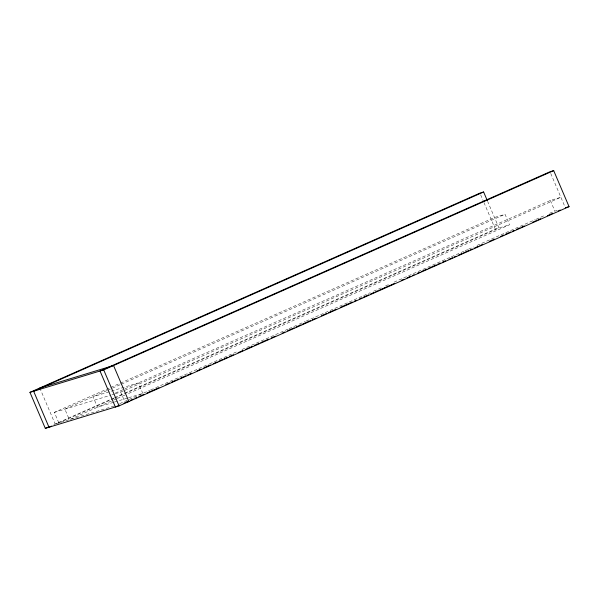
<?xml version="1.0" encoding="UTF-8"?>
<svg xmlns="http://www.w3.org/2000/svg" width="599" height="599" viewBox="0 0 599 599"><rect width="100%" height="100%" fill="white"/><g stroke="black" fill="none" stroke-linecap="round" stroke-linejoin="round"><path stroke-width="0.45" stroke-dasharray="3 2.25" d="M58.837 422.887L54.359 412.382L109.909 387.785M110.77 387.403L494.504 217.489L505.039 214.277L509.517 224.782L127.49 393.94M106.772 390.63L64.894 409.169L69.379 419.674M107.633 390.249L120.451 384.573M121.305 384.191L505.039 214.277M115.315 393.101L550.346 200.478L560.881 197.266L124.158 390.638M115.472 393.76L123.304 391.02M53.865 424.579L113.75 398.058M114.604 397.684L124.015 393.513M124.869 393.139L495.298 229.118L509.517 224.782M58.41 423.074L114.394 398.283M114.866 398.073L498.982 227.994L487.646 201.414M70.225 419.293L112.964 400.372M113.817 399.997L116.386 398.859M117.239 398.477L126.636 394.314M119.8 403.599L128.358 399.81M129.174 399.451L142.884 393.378M143.745 392.996L149.728 390.353M150.581 389.971L154.849 388.077M155.71 387.703L208.692 364.237M209.553 363.863L237.751 351.373M242.026 349.479L288.179 329.046M289.032 328.671L298.429 324.508M299.29 324.126L305.273 321.476M306.126 321.101L370.219 292.716M373.641 291.204L382.184 287.423M385.606 285.903L389.882 284.016M394.149 282.122L450.56 257.143M451.414 256.769L464.232 251.093M465.086 250.711L467.654 249.573M468.508 249.199L473.637 246.93M477.051 245.41L535.169 219.683M536.023 219.301L545.427 215.138M549.695 213.251L557.459 210.174M54.359 412.382L110.201 395.362M111.961 394.831L114.596 394.03M113.488 402.348L97.502 407.223L93.025 396.718L138.324 382.911L142.809 393.416M114.379 402.079L127.707 398.013M128.59 397.743L141.918 393.685M56.044 423.733L114.686 405.867M550.736 173.47L565.014 206.962M550.346 200.478L554.824 210.975M480.668 194.825L483.595 201.683M483.962 202.537L495.298 229.118M120.743 392.15L124.532 401.038M39.796 388.002L55.153 424.01"/><path stroke-width="0.9" d="M119.65 405.119L115.375 407.013L100.018 371.006L550.002 171.756L553.693 170.633L569.05 206.64L119.066 405.89L45.307 428.367L29.95 392.36L479.934 193.11L483.625 191.987L487.279 200.56M483.625 191.987L33.641 391.237L48.998 427.244L51.566 426.106M29.95 392.36L103.702 369.882L553.693 170.633M45.307 428.367L48.729 426.847M123.933 403.224L127.782 401.517M130.777 400.199L133.345 399.061M135.052 398.305L136.767 397.541M138.893 396.598L144.022 394.329M147.032 392.996L149.593 391.866M150.005 391.679L154.729 389.59M155.134 389.41L159.005 387.695M165.848 384.663L169.659 382.978M171.374 382.222L175.26 380.5M176.975 379.744L178.682 378.98M180.771 378.059L185.9 375.79M187.607 375.034L191.515 373.304M197.011 370.871L200.927 369.134M203.847 367.838L206.408 366.708M206.917 366.483L210.339 364.971M213.251 363.675L217.182 361.938M218.89 361.182L222.648 359.512M224.026 358.906L227.777 357.244M229.484 356.487L233.43 354.743M238.035 352.706L242.842 350.572M245.725 349.299L248.286 348.161M248.832 347.922L252.254 346.409M254.268 345.511L259.097 343.377M260.812 342.621L264.526 340.973M265.087 340.726L268.509 339.206M271.362 337.948L275.353 336.181M282.196 333.149L284.765 332.011M287.602 330.753L290.163 329.622M290.755 329.36L294.176 327.848M296.146 326.972L301.02 324.815M302.727 324.059L306.403 322.427M307.002 322.165L310.424 320.652M312.386 319.784L315.808 318.264M321.551 315.725L326.68 313.449M328.626 312.588L332.041 311.076M332.67 310.799L336.091 309.286M340.367 307.392L342.935 306.254M343.152 306.156L348.281 303.888M348.925 303.603L352.347 302.091M354.264 301.237L355.971 300.481M359.393 298.968L361.953 297.83M363.466 297.164L368.602 294.888M370.504 294.049L373.918 292.537M375.633 291.78L378.194 290.642M379.721 289.968L384.858 287.692M385.03 287.617L390.159 285.341M390.84 285.042L394.434 283.454M401.27 280.422L403.831 279.291M407.095 277.846L410.674 276.259M412.382 275.503L414.089 274.746M417.51 273.234L420.071 272.096M421.644 271.407L426.907 269.071M428.622 268.315L432.036 266.802M432.763 266.48L436.312 264.908M437.891 264.204L440.46 263.073M442.294 262.257L445.708 260.745M449.018 259.285L452.552 257.72M454.259 256.964L455.966 256.207M458.534 255.069L461.949 253.557M463.559 252.845L468.785 250.532M470.5 249.776L472.207 249.012M474.678 247.919L478.189 246.369M479.814 245.65L482.382 244.512M489.301 241.449L494.43 239.173M500.412 236.53L503.826 235.01M505.481 234.284L510.662 231.985M512.377 231.229L514.084 230.473M516.6 229.357L520.067 227.822M521.729 227.088L524.297 225.95M532.855 222.162L536.307 220.634M537.984 219.885L540.553 218.755M547.396 215.722L552.54 213.446M558.515 210.796L560.237 210.039M565.359 207.763L569.05 206.64M39.796 388.002L113.548 365.525L128.905 401.532L125.356 402.618M103.702 369.882L119.066 405.89"/></g></svg>
